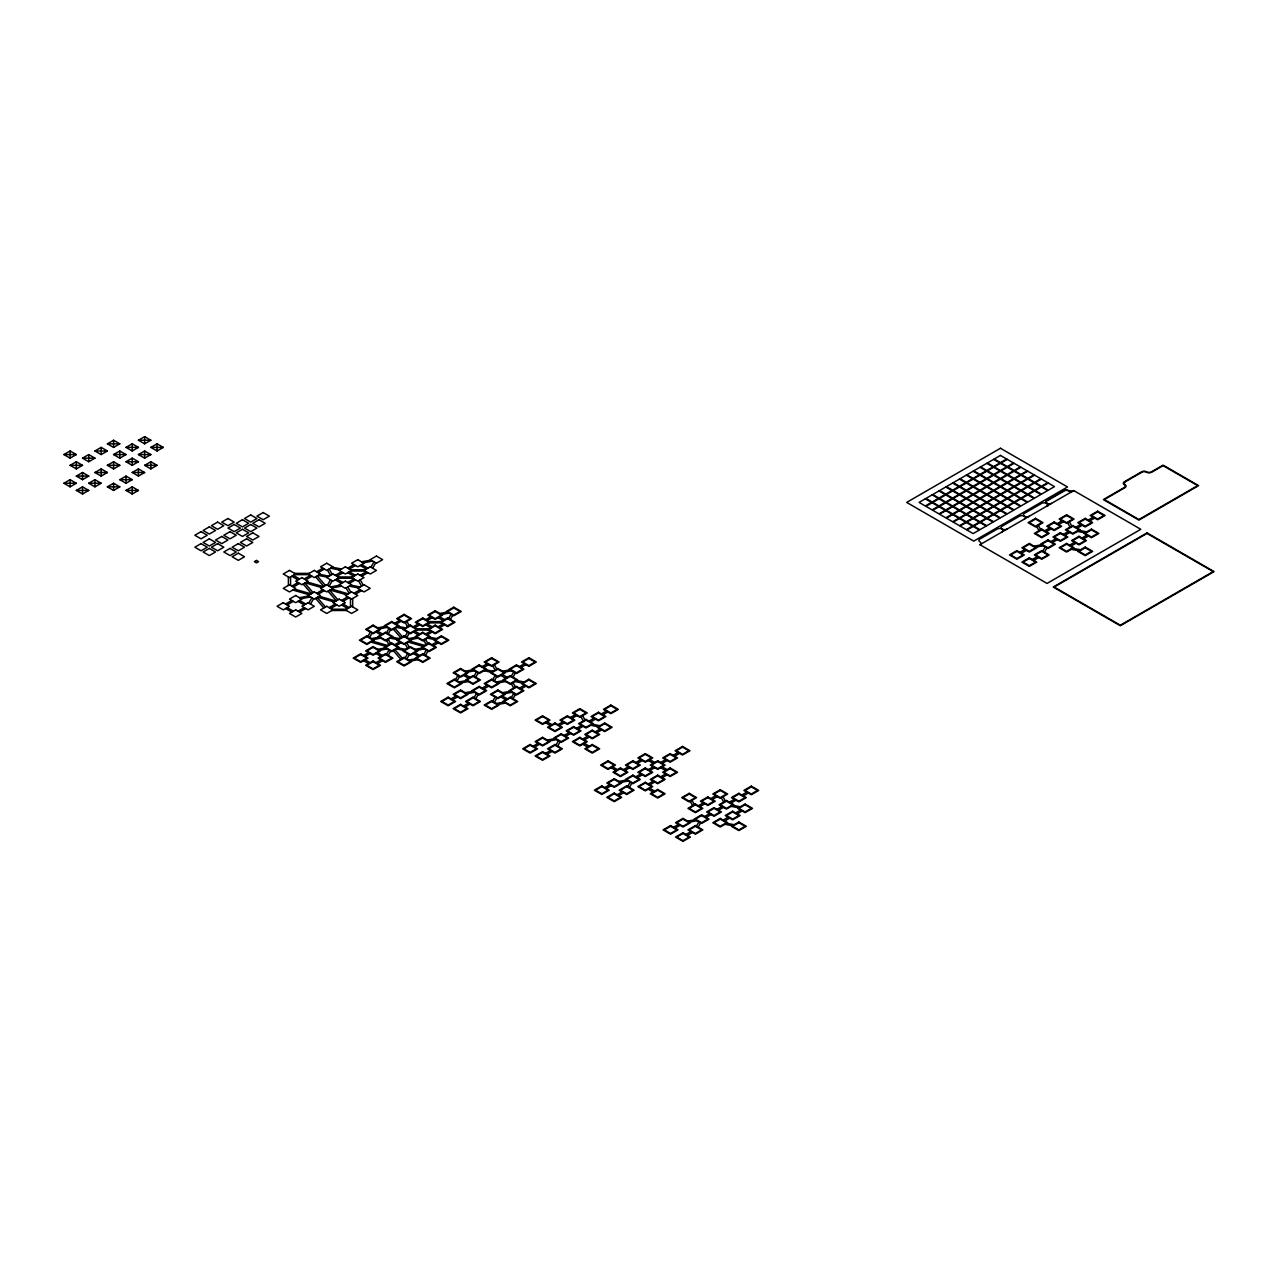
<?xml version="1.0" encoding="UTF-8"?>
<svg xmlns="http://www.w3.org/2000/svg" width="1278" height="1278" viewBox="0 0 1278 1278"><rect width="100%" height="100%" fill="white"/><g stroke="black" fill="none" stroke-linecap="round" stroke-linejoin="round"><path stroke-width="1.5" d="M308.781 603.088L311.896 597.705M310.522 604.095L313.621 598.711M327.424 585.164L330.523 579.781M329.149 586.155L332.264 580.787M370.892 567.224L374.007 561.857M372.633 568.231L375.732 562.847M367.84 636.444L370.332 632.147M369.582 637.45L372.074 633.153M386.483 632.866L388.959 628.552M388.208 633.872L390.701 629.559M386.483 654.384L388.959 650.071M388.208 655.374L390.701 651.077M405.11 636.444L407.586 632.147M406.851 637.45L409.327 633.153M405.11 657.962L407.586 653.665M406.851 658.969L409.327 654.655M423.737 654.384L426.229 650.071M425.478 655.374L427.954 651.077M448.578 618.52L451.07 614.223M450.319 619.526L452.811 615.213M455.367 679.816L457.844 675.519M457.093 680.823L459.585 676.525M473.994 676.238L476.47 671.924M475.736 677.228L478.212 672.931M473.994 697.74L476.47 693.443M475.736 698.746L478.212 694.449M492.621 679.816L495.113 675.519M494.362 680.823L496.838 676.525M492.621 701.334L495.113 697.037M494.362 702.341L496.838 698.028M511.248 676.238L513.74 671.924M512.989 677.228L515.481 672.931M511.248 697.74L513.74 693.443M512.989 698.746L515.481 694.449M555.978 745.074L558.454 740.777M557.703 746.08L560.195 741.783M627.642 786.465L630.134 782.152M629.383 787.456L631.859 783.158M696.398 826.147L698.874 821.85M698.139 827.154L700.616 822.856M1042.752 551.201L1045.228 546.904M1044.477 552.208L1046.97 547.911M1047.065 506.503L1047.417 506.28A4.154 2.396 0 0 0 1048.136 505.433L1048.232 505.129A4.154 2.396 0 0 0 1047.96 503.899A3.962 2.284 0 0 0 1047.081 503.149L1046.81 502.957A2.828 1.629 0 0 1 1046.81 500.976L1064.606 490.704A2.828 1.629 0 0 1 1068.057 490.704L1068.743 491.04A4.154 2.396 0 0 0 1071.811 491.519L1072.338 491.455A4.154 2.396 0 0 0 1073.792 491.04L1074.191 490.848M63.9 454.569L70.114 450.99L76.329 454.569L70.114 458.163L63.9 454.569L76.329 454.569M70.114 465.336L76.329 461.741L82.527 465.336L76.329 468.914L70.114 465.336L82.527 465.336M82.527 458.163L88.741 454.569L94.955 458.163L88.741 461.741L82.527 458.163L94.955 458.163M94.955 450.99L101.17 447.396L107.368 450.99L101.17 454.569L94.955 450.99L107.368 450.99M107.368 443.817L113.582 440.239L119.797 443.817L113.582 447.396L107.368 443.817L119.797 443.817M63.9 483.26L70.114 479.681L76.329 483.26L70.114 486.838L63.9 483.26L76.329 483.26M76.329 476.087L82.527 472.509L88.741 476.087L82.527 479.681L76.329 476.087L88.741 476.087M113.582 454.569L119.797 450.99L126.011 454.569L119.797 458.163L113.582 454.569L126.011 454.569M126.011 447.396L132.225 443.817L138.423 447.396L132.225 450.99L126.011 447.396L138.423 447.396M138.423 440.239L144.638 436.645L150.852 440.239L144.638 443.817L138.423 440.239L150.852 440.239M94.955 472.509L101.17 468.914L107.368 472.509L101.17 476.087L94.955 472.509L107.368 472.509M107.368 465.336L113.582 461.741L119.797 465.336L113.582 468.914L107.368 465.336L119.797 465.336M76.329 490.432L82.527 486.838L88.741 490.432L82.527 494.011L76.329 490.432L88.741 490.432M88.741 483.26L94.955 479.681L101.17 483.26L94.955 486.838L88.741 483.26L101.17 483.26M126.011 461.741L132.225 458.163L138.423 461.741L132.225 465.336L126.011 461.741L138.423 461.741M138.423 454.569L144.638 450.99L150.852 454.569L144.638 458.163L138.423 454.569L150.852 454.569M150.852 447.396L157.066 443.817L163.264 447.396L157.066 450.99L150.852 447.396L163.264 447.396M107.368 486.838L113.582 483.26L119.797 486.838L113.582 490.432L107.368 486.838L119.797 486.838M119.797 479.681L126.011 476.087L132.225 479.681L126.011 483.26L119.797 479.681L132.225 479.681M132.225 472.509L138.423 468.914L144.638 472.509L138.423 476.087L132.225 472.509L144.638 472.509M144.638 465.336L150.852 461.741L157.066 465.336L150.852 468.914L144.638 465.336L157.066 465.336M126.011 490.432L132.225 486.838L138.423 490.432L132.225 494.011L126.011 490.432L138.423 490.432M291.799 586.107L298.014 582.512M304.228 578.934L310.426 575.356M316.64 571.761L322.855 568.183M293.349 587.001L299.563 583.423M305.777 579.829L311.992 576.25M318.19 572.656L324.404 569.077M285.585 604.031L291.799 600.452M335.267 575.356L341.482 571.761M347.696 568.183L353.91 564.588M287.135 604.925L293.349 601.347M336.833 576.25L343.031 572.656M349.245 569.077L355.46 565.483M316.64 593.28L322.855 589.685M318.19 594.174L324.404 590.596M298.014 611.203L304.228 607.625M347.696 582.512L353.91 578.934M360.124 575.356L366.323 571.761M299.563 612.098L305.777 608.52M349.245 583.423L355.46 579.829M361.674 576.25L367.888 572.656M329.069 607.625L335.267 604.031M341.482 600.452L347.696 596.858M353.91 593.28L360.124 589.685M330.619 608.52L336.833 604.925M343.031 601.347L349.245 597.753M355.46 594.174L361.674 590.596M394.646 623.233L399.615 620.357M396.196 624.127L401.164 621.268M363.591 655.502L368.559 652.643M413.273 626.827L418.241 623.952M425.702 619.654L430.67 616.779M365.141 656.397L370.109 653.537M414.823 627.722L419.791 624.846M427.251 620.549L432.22 617.673M394.646 644.751L399.615 641.875M396.196 645.646L401.164 642.77M376.004 662.675L380.988 659.815M425.702 633.984L430.67 631.124M438.114 626.827L443.083 623.952M377.569 663.57L382.537 660.71M427.251 634.894L432.22 632.019M439.664 627.722L444.632 624.846M431.9 644.751L436.868 641.875M433.466 645.646L438.434 642.77M482.157 666.605L487.126 663.729M483.707 667.499L488.675 664.64M451.102 698.874L456.07 696.015M452.652 699.769L457.62 696.909M482.157 688.123L487.126 685.248M519.427 666.605L524.395 663.729M483.707 689.018L488.675 686.142M520.977 667.499L525.945 664.64M463.531 706.047L468.499 703.172M465.08 706.942L470.048 704.082M519.427 688.123L524.395 685.248M520.977 689.018L525.945 686.142M557.927 724.69L562.895 721.83M570.355 717.517L575.324 714.658M559.476 725.584L564.445 722.725M571.905 718.412L576.873 715.552M533.086 746.208L538.054 743.333M534.635 747.103L539.604 744.243M564.141 735.457L569.109 732.582M576.554 728.284L581.522 725.409M588.982 721.111L593.951 718.236M601.395 713.939L606.363 711.063M565.691 736.352L570.659 733.476M578.119 729.179L583.087 726.303M590.532 722.006L595.5 719.131M602.96 714.833L607.929 711.958M545.498 753.381L550.483 750.505M547.064 754.276L552.032 751.4M582.768 739.035L587.736 736.16M595.197 731.863L600.165 729.003M584.318 739.93L589.286 737.071M596.746 732.757L601.714 729.898M979.954 544.716L1073.744 490.576L1140.807 529.3L1047.033 583.439L979.954 544.716A3.483 2.013 0 0 0 979.954 541.872A3.483 2.013 0 0 1 979.954 539.012L997.239 529.044A3.483 2.013 0 0 1 1002.176 529.044A3.483 2.013 0 0 0 1007.112 529.044M623.392 769.66L628.361 766.784M635.805 762.487L640.773 759.611M624.942 770.554L629.91 767.679M637.355 763.381L642.323 760.522M1044.701 530.817L1049.669 527.958M1057.13 523.645L1062.098 520.785M1046.251 531.712L1051.219 528.852M1058.679 524.539L1063.647 521.68M604.75 787.583L609.718 784.724M606.315 788.478L611.283 785.619M1019.86 552.336L1024.828 549.46M1021.41 553.23L1026.378 550.371M635.805 776.832L640.773 773.957M648.234 769.66L653.202 766.784M660.646 762.487L665.614 759.611M673.075 755.314L678.043 752.454M637.355 777.727L642.323 774.851M649.783 770.554L654.751 767.679M662.212 763.381L667.18 760.522M674.624 756.209L679.592 753.349M1050.915 541.584L1055.884 538.709M1063.328 534.412L1068.312 531.536M1075.756 527.239L1080.725 524.363M1088.185 520.066L1093.153 517.191M1052.465 542.479L1057.433 539.604M1064.893 535.306L1069.862 532.431M1077.306 528.134L1082.274 525.258M1089.735 520.961L1094.703 518.085M617.178 794.756L622.146 791.897M618.728 795.651L623.696 792.791M1032.289 559.508L1037.257 556.633M1033.838 560.403L1038.806 557.527M648.234 784.005L653.202 781.13M660.646 776.832L665.614 773.957M649.783 784.9L654.751 782.024M662.212 777.727L667.18 774.851M1069.542 545.163L1074.51 542.287M1081.971 537.99L1086.939 535.131M1071.092 546.057L1076.06 543.198M1083.52 538.885L1088.489 536.025M698.347 805.763L703.315 802.904M710.776 798.59L715.744 795.731M699.897 806.658L704.865 803.798M712.325 799.485L717.293 796.625M673.506 827.281L678.474 824.406M675.056 828.176L680.024 825.3M704.561 816.53L709.53 813.655M716.99 809.357L721.958 806.482M729.403 802.185L734.371 799.309M741.831 795.012L746.799 792.136M706.111 817.425L711.079 814.549M718.54 810.252L723.508 807.376M730.952 803.079L735.92 800.204M743.381 795.906L748.349 793.031M685.935 834.454L690.903 831.579M687.484 835.349L692.452 832.473M723.188 820.109L728.156 817.233M735.617 812.936L740.585 810.076M724.754 821.003L729.722 818.144M737.166 813.83L742.135 810.971M361.578 561.857L370.892 560.052M363.319 562.847L372.633 561.058M330.523 586.953L339.836 585.164M332.264 587.944L341.577 586.155M299.467 597.705L308.781 595.915M301.209 598.711L310.522 596.922M439.888 613.504L447.348 612.066M441.629 614.494L449.073 613.073M377.777 627.849L385.237 626.412M379.518 628.84L386.978 627.402M371.578 638.601L379.023 637.163M373.304 639.607L380.764 638.169M408.832 638.601L416.293 637.163M410.573 639.607L418.018 638.169M377.777 649.352L385.237 647.93M379.518 650.358L386.978 648.92M415.046 649.352L422.507 647.93M416.788 650.358L424.232 648.92M408.832 660.119L416.293 658.681M410.573 661.109L418.018 659.688M1034.062 546.185L1041.506 544.747M1035.787 547.192L1043.247 545.754M465.304 671.206L472.748 669.784M467.029 672.212L474.489 670.774M502.558 671.206L510.018 669.784M504.299 672.212L511.743 670.774M459.09 681.973L466.534 680.535M460.815 682.979L468.275 681.541M496.343 681.973L503.804 680.535M498.085 682.979L505.545 681.541M465.304 692.724L472.748 691.286M467.029 693.73L474.489 692.293M502.558 692.724L510.018 691.286M504.299 693.73L511.743 692.293M496.343 703.491L503.804 702.053M498.085 704.482L505.545 703.06M547.272 740.058L554.732 738.62M549.013 741.064L556.473 739.627M618.951 781.433L626.396 780.011M620.693 782.44L628.137 781.002M687.708 821.131L695.152 819.693M689.433 822.137L696.893 820.7M350.476 569.78L365.093 569.78M350.476 571.058L365.093 571.058M294.579 573.375L309.196 573.375M294.579 574.637L309.196 574.637M338.063 576.953L352.68 576.953M338.063 578.231L352.68 578.231M331.849 609.223L346.466 609.223M331.849 610.501L346.466 610.501M429.104 621.619L441.229 621.619M429.104 622.881L441.229 622.881M416.676 628.792L428.817 628.792M416.676 630.054L428.817 630.054M1079.271 530.402L1086.715 531.84M1077.53 531.408L1084.974 532.846M1073.057 548.342L1080.501 549.78M1071.315 549.332L1078.776 550.77M332.264 567.224L341.577 569.014M330.523 568.231L339.836 570.02M319.835 574.397L329.149 576.186M318.11 575.404L327.424 577.193M350.891 585.164L360.204 586.953M349.15 586.155L358.479 587.944M398.145 626.412L405.605 627.849M396.42 627.402L403.864 628.84M429.2 637.163L436.661 638.601M427.475 638.169L434.919 639.607M391.947 637.163L399.391 638.601M390.205 638.169L397.65 639.607M398.145 647.93L405.605 649.352M396.42 648.92L403.864 650.358M485.672 669.784L493.116 671.206M483.931 670.774L491.375 672.212M516.711 680.535L524.172 681.973M514.986 681.541L522.43 682.979M592.481 724.275L599.941 725.712M590.755 725.281L598.2 726.719M732.917 805.348L740.361 806.785M731.176 806.354L738.636 807.792M726.703 823.288L734.147 824.709M724.961 824.278L732.422 825.716M306.848 581.905L323.414 586.682M331.689 589.062L348.255 593.855M305.218 582.848L321.768 587.624M330.059 590.021L346.626 594.797M294.435 589.062L310.985 593.855M319.276 596.235L335.826 601.027M292.79 590.021L309.356 594.797M317.631 597.193L334.197 601.97M409.903 641.141L424.807 645.438M408.257 642.083L423.178 646.38M372.633 641.141L387.538 645.438M371.003 642.083L385.908 646.38M361.674 564.588L367.888 568.183M360.124 565.483L366.323 569.077M439.664 616.779L444.632 619.654M438.114 617.673L443.083 620.549M349.245 571.761L355.46 575.356M347.696 572.656L353.91 576.25M427.251 623.952L432.22 626.827M425.702 624.846L430.67 627.722M336.833 578.934L343.031 582.512M502.35 674.496L507.318 677.356M649.783 759.611L654.751 762.487M662.212 766.784L667.18 769.66M335.267 579.829L341.482 583.423M500.784 675.391L505.753 678.251M648.234 760.522L653.202 763.381M660.646 767.679L665.614 770.554M414.823 631.124L419.791 633.984M413.273 632.019L418.241 634.894M293.349 575.356L299.563 578.934M343.031 604.031L349.245 607.625M465.08 674.496L470.048 677.356M502.35 696.015L507.318 698.874M547.064 721.83L552.032 724.69M584.318 743.333L589.286 746.208M291.799 576.25L298.014 579.829M341.482 604.925L347.696 608.52M463.531 675.391L468.499 678.251M500.784 696.909L505.753 699.769M545.498 722.725L550.483 725.584M582.768 744.243L587.736 747.103M377.569 631.124L382.537 633.984M414.823 652.643L419.791 655.502M612.513 766.784L617.482 769.66M649.783 788.302L654.751 791.178M376.004 632.019L380.988 634.894M413.273 653.537L418.241 656.397M610.964 767.679L615.932 770.554M648.234 789.197L653.202 792.072M299.563 600.452L305.777 604.031M298.014 601.347L304.228 604.925M377.569 652.643L382.537 655.502M376.004 653.537L380.988 656.397M287.135 607.625L293.349 611.203M285.585 608.52L291.799 612.098M365.141 659.815L370.109 662.675M363.591 660.71L368.559 663.57M394.998 628.233L402.442 636.827M393.352 629.175L400.813 637.786M394.998 649.751L402.442 658.346M393.352 650.694L400.813 659.288M317.2 575.915L325.491 585.484M329.628 590.26L337.903 599.829M315.57 576.873L323.845 586.426M327.983 591.203L336.274 600.772M304.787 583.087L313.062 592.657M317.2 597.433L325.491 607.002M303.142 584.046L311.433 593.599M315.57 598.376L323.845 607.945M1069.335 521.807L1071.811 526.105M1067.593 522.814L1070.069 527.111M1038.279 525.386L1040.755 529.699M1036.538 526.392L1039.03 530.689M722.981 796.753L725.457 801.05M721.239 797.744L723.715 802.057M691.925 800.332L694.401 804.645M690.184 801.338L692.676 805.635M582.544 715.68L585.036 719.977M580.819 716.67L583.295 720.984M512.989 682.692L515.481 686.989M511.248 683.682L513.74 687.995M494.362 664.752L496.838 669.065M492.621 665.758L495.113 670.071M425.478 639.319L427.954 643.617M423.737 640.326L426.229 644.623M406.851 621.396L409.327 625.693M405.11 622.386L407.586 626.699M406.851 642.898L409.327 647.211M405.11 643.904L407.586 648.202M360.204 579.781L363.319 585.164M358.479 580.787L361.578 586.155M388.208 639.319L390.701 643.617M386.483 640.326L388.959 644.623M347.792 586.953L350.891 592.321M346.05 587.944L349.15 593.327M329.149 569.014L332.264 574.397M327.424 570.02L330.523 575.404M352.68 598.471L352.68 606.906M350.476 598.471L350.476 606.906M290.569 576.953L290.569 585.388M288.381 576.953L288.381 585.388M157.066 443.817L157.066 450.99M150.852 461.741L150.852 468.914M144.638 436.645L144.638 443.817M144.638 450.99L144.638 458.163M138.423 468.914L138.423 476.087M132.225 443.817L132.225 450.99M132.225 458.163L132.225 465.336M132.225 486.838L132.225 494.011M126.011 476.087L126.011 483.26M119.797 450.99L119.797 458.163M113.582 440.239L113.582 447.396M113.582 461.741L113.582 468.914M113.582 483.26L113.582 490.432M101.17 447.396L101.17 454.569M101.17 468.914L101.17 476.087M94.955 479.681L94.955 486.838M88.741 454.569L88.741 461.741M82.527 472.509L82.527 479.681M82.527 486.838L82.527 494.011M76.329 461.741L76.329 468.914M70.114 450.99L70.114 458.163M70.114 479.681L70.114 486.838M1073.744 490.576A3.483 2.013 0 0 1 1068.807 490.576A3.483 2.013 0 0 0 1063.871 490.576L1046.586 500.545A3.483 2.013 0 0 0 1046.586 503.388A3.483 2.013 0 0 1 1046.586 506.248M1051.522 503.388A3.483 2.013 0 0 1 1046.586 503.388A3.483 2.013 0 0 0 1041.65 503.388L1024.381 513.373A3.483 2.013 0 0 0 1024.381 516.216A3.483 2.013 0 0 1 1024.381 519.076M1029.317 516.216A3.483 2.013 0 0 1 1024.381 516.216A3.483 2.013 0 0 0 1019.445 516.216L1002.176 526.185A3.483 2.013 0 0 0 1002.176 529.044A3.483 2.013 0 0 1 1002.176 531.888M1124.8 482.062L1124.544 482.221A2.828 1.629 0 0 0 1124.544 484.218L1125.151 484.618A4.154 2.396 0 0 1 1125.151 487.525L1104.336 499.57L1138.922 519.539L1197.678 485.624L1163.092 465.655L1151.526 472.301A4.154 2.396 0 0 1 1146.478 472.301L1145.791 471.949A2.828 1.629 0 0 0 1142.34 471.949L1124.8 482.062M201.045 531.664L194.831 535.258L201.045 538.837L207.26 535.258L201.045 531.664M209.32 526.887L203.122 530.466L209.32 534.06L215.535 530.466L209.32 526.887M217.611 522.111L211.397 525.689L217.611 529.284L223.81 525.689L217.611 522.111M227.963 518.517L221.749 522.111L227.963 525.689L234.162 522.111L227.963 518.517M201.045 543.613L194.831 547.208L201.045 550.786L207.26 547.208L201.045 543.613M209.32 538.837L203.122 542.431L209.32 546.01L215.535 542.431L209.32 538.837M234.162 524.491L227.963 528.086L234.162 531.664L240.376 528.086L234.162 524.491M242.453 519.715L236.238 523.293L242.453 526.887L248.667 523.293L242.453 519.715M250.728 514.938L244.513 518.517L250.728 522.111L256.942 518.517L250.728 514.938M221.749 536.441L215.535 540.035L221.749 543.613L227.963 540.035L221.749 536.441M230.024 531.664L223.81 535.258L230.024 538.837L236.238 535.258L230.024 531.664M263.156 512.542L256.942 516.136L263.156 519.715L269.354 516.136L263.156 512.542M209.32 548.406L203.122 551.984L209.32 555.579L215.535 551.984L209.32 548.406M217.611 543.613L211.397 547.208L217.611 550.786L223.81 547.208L217.611 543.613M242.453 529.284L236.238 532.862L242.453 536.441L248.667 532.862L242.453 529.284M250.728 524.491L244.513 528.086L250.728 531.664L256.942 528.086L250.728 524.491M259.019 519.715L252.804 523.293L259.019 526.887L265.217 523.293L259.019 519.715M252.804 532.862L246.59 536.441L252.804 540.035L259.019 536.441L252.804 532.862M230.024 548.406L223.81 551.984L230.024 555.579L236.238 551.984L230.024 548.406M238.315 543.613L232.101 547.208L238.315 550.786L244.513 547.208L238.315 543.613M246.59 538.837L240.376 542.431L246.59 546.01L252.804 542.431L246.59 538.837M238.315 553.182L232.101 556.761L238.315 560.355L244.513 556.761L238.315 553.182M256.479 560.467L254.402 561.665L256.479 562.863L258.555 561.665L256.479 560.467M289.467 570.419L283.253 573.998L289.467 577.592L295.681 573.998L289.467 570.419M289.467 584.765L283.253 588.343L289.467 591.938L295.681 588.343L289.467 584.765M301.896 577.592L295.681 581.17L301.896 584.765L308.11 581.17L301.896 577.592M314.308 570.419L308.11 573.998L314.308 577.592L320.522 573.998L314.308 570.419M326.737 563.247L320.522 566.825L326.737 570.419L332.951 566.825L326.737 563.247M283.253 602.689L277.054 606.283L283.253 609.862L289.467 606.283L283.253 602.689M295.681 595.516L289.467 599.11L295.681 602.689L301.896 599.11L295.681 595.516M332.951 573.998L326.737 577.592L332.951 581.17L339.149 577.592L332.951 573.998M345.364 566.825L339.149 570.419L345.364 573.998L351.578 570.419L345.364 566.825M357.792 559.668L351.578 563.247L357.792 566.825L364.006 563.247L357.792 559.668M314.308 591.938L308.11 595.516L314.308 599.11L320.522 595.516L314.308 591.938M326.737 584.765L320.522 588.343L326.737 591.938L332.951 588.343L326.737 584.765M376.419 556.074L370.205 559.668L376.419 563.247L382.633 559.668L376.419 556.074M295.681 609.862L289.467 613.44L295.681 617.034L301.896 613.44L295.681 609.862M308.11 602.689L301.896 606.283L308.11 609.862L314.308 606.283L308.11 602.689M345.364 581.17L339.149 584.765L345.364 588.343L351.578 584.765L345.364 581.17M357.792 573.998L351.578 577.592L357.792 581.17L364.006 577.592L357.792 573.998M370.205 566.825L364.006 570.419L370.205 573.998L376.419 570.419L370.205 566.825M326.737 606.283L320.522 609.862L326.737 613.44L332.951 609.862L326.737 606.283M339.149 599.11L332.951 602.689L339.149 606.283L345.364 602.689L339.149 599.11M351.578 591.938L345.364 595.516L351.578 599.11L357.792 595.516L351.578 591.938M364.006 584.765L357.792 588.343L364.006 591.938L370.205 588.343L364.006 584.765M351.578 606.283L345.364 609.862L351.578 613.44L357.792 609.862L351.578 606.283M373.064 625.118L365.604 629.415L373.064 633.728L380.509 629.415L373.064 625.118M373.064 625.837L366.85 629.415L373.064 633.009L379.278 629.415L373.064 625.837M366.85 635.869L359.406 640.182L366.85 644.479L374.31 640.182L366.85 635.869M391.691 621.523L384.247 625.837L391.691 630.134L399.151 625.837L391.691 621.523M404.12 614.367L396.659 618.664L404.12 622.961L411.564 618.664L404.12 614.367M366.85 636.588L360.636 640.182L366.85 643.761L373.064 640.182L366.85 636.588M391.691 622.242L385.477 625.837L391.691 629.415L397.905 625.837L391.691 622.242M404.12 615.069L397.905 618.664L404.12 622.242L410.318 618.664L404.12 615.069M385.477 632.29L378.032 636.588L385.477 640.901L392.937 636.588L385.477 632.29M385.477 633.009L379.278 636.588L385.477 640.182L391.691 636.588L385.477 633.009M360.636 653.809L353.191 658.106L360.636 662.403L368.096 658.106L360.636 653.809M373.064 646.636L365.604 650.933L373.064 655.231L380.509 650.933L373.064 646.636M410.318 625.118L402.874 629.415L410.318 633.728L417.778 629.415L410.318 625.118M422.746 617.945L415.286 622.242L422.746 626.555L430.207 622.242L422.746 617.945M435.175 610.772L427.715 615.069L435.175 619.383L442.619 615.069L435.175 610.772M360.636 654.512L354.421 658.106L360.636 661.684L366.85 658.106L360.636 654.512M373.064 647.355L366.85 650.933L373.064 654.512L379.278 650.933L373.064 647.355M410.318 625.837L404.12 629.415L410.318 633.009L416.532 629.415L410.318 625.837M422.746 618.664L416.532 622.242L422.746 625.837L428.961 622.242L422.746 618.664M435.175 611.491L428.961 615.069L435.175 618.664L441.373 615.069L435.175 611.491M391.691 643.042L384.247 647.355L391.691 651.652L399.151 647.355L391.691 643.042M404.12 635.869L396.659 640.182L404.12 644.479L411.564 640.182L404.12 635.869M453.802 607.194L446.341 611.491L453.802 615.788L461.246 611.491L453.802 607.194M391.691 643.761L385.477 647.355L391.691 650.933L397.905 647.355L391.691 643.761M404.12 636.588L397.905 640.182L404.12 643.761L410.318 640.182L404.12 636.588M453.802 607.913L447.588 611.491L453.802 615.069L460.016 611.491L453.802 607.913M373.064 660.966L365.604 665.279L373.064 669.576L380.509 665.279L373.064 660.966M385.477 653.809L378.032 658.106L385.477 662.403L392.937 658.106L385.477 653.809M422.746 632.29L415.286 636.588L422.746 640.901L430.207 636.588L422.746 632.29M435.175 625.118L427.715 629.415L435.175 633.728L442.619 629.415L435.175 625.118M447.588 617.945L440.143 622.242L447.588 626.555L455.048 622.242L447.588 617.945M373.064 661.684L366.85 665.279L373.064 668.857L379.278 665.279L373.064 661.684M385.477 654.512L379.278 658.106L385.477 661.684L391.691 658.106L385.477 654.512M422.746 633.009L416.532 636.588L422.746 640.182L428.961 636.588L422.746 633.009M435.175 625.837L428.961 629.415L435.175 633.009L441.373 629.415L435.175 625.837M447.588 618.664L441.373 622.242L447.588 625.837L453.802 622.242L447.588 618.664M410.318 646.636L402.874 650.933L410.318 655.231L417.778 650.933L410.318 646.636M410.318 647.355L404.12 650.933L410.318 654.512L416.532 650.933L410.318 647.355M404.12 657.387L396.659 661.684L404.12 665.998L411.564 661.684L404.12 657.387M428.961 643.042L421.5 647.355L428.961 651.652L436.405 647.355L428.961 643.042M441.373 635.869L433.929 640.182L441.373 644.479L448.834 640.182L441.373 635.869M404.12 658.106L397.905 661.684L404.12 665.279L410.318 661.684L404.12 658.106M428.961 643.761L422.746 647.355L428.961 650.933L435.175 647.355L428.961 643.761M441.373 636.588L435.175 640.182L441.373 643.761L447.588 640.182L441.373 636.588M422.746 653.809L415.286 658.106L422.746 662.403L430.207 658.106L422.746 653.809M422.746 654.512L416.532 658.106L422.746 661.684L428.961 658.106L422.746 654.512M460.575 668.49L453.115 672.787L460.575 677.1L468.036 672.787L460.575 668.49M460.575 669.209L454.361 672.787L460.575 676.381L466.789 672.787L460.575 669.209M454.361 679.241L446.917 683.554L454.361 687.852L461.821 683.554L454.361 679.241M479.202 664.895L471.758 669.209L479.202 673.506L486.662 669.209L479.202 664.895M491.631 657.723L484.17 662.036L491.631 666.333L499.075 662.036L491.631 657.723M454.361 679.96L448.147 683.554L454.361 687.133L460.575 683.554L454.361 679.96M479.202 665.614L473.004 669.209L479.202 672.787L485.416 669.209L479.202 665.614M491.631 658.442L485.416 662.036L491.631 665.614L497.845 662.036L491.631 658.442M473.004 675.663L465.543 679.96L473.004 684.257L480.448 679.96L473.004 675.663M473.004 676.381L466.789 679.96L473.004 683.554L479.202 679.96L473.004 676.381M448.147 697.181L440.702 701.478L448.147 705.775L455.607 701.478L448.147 697.181M460.575 690.008L453.115 694.305L460.575 698.603L468.036 694.305L460.575 690.008M497.845 668.49L490.385 672.787L497.845 677.1L505.289 672.787L497.845 668.49M448.147 697.884L441.948 701.478L448.147 705.057L454.361 701.478L448.147 697.884M460.575 690.711L454.361 694.305L460.575 697.884L466.789 694.305L460.575 690.711M497.845 669.209L491.631 672.787L497.845 676.381L504.043 672.787L497.845 669.209M479.202 686.414L471.758 690.711L479.202 695.024L486.662 690.711L479.202 686.414M491.631 679.241L484.17 683.554L491.631 687.852L499.075 683.554L491.631 679.241M516.472 664.895L509.011 669.209L516.472 673.506L523.916 669.209L516.472 664.895M528.9 657.723L521.44 662.036L528.9 666.333L536.345 662.036L528.9 657.723M479.202 687.133L473.004 690.711L479.202 694.305L485.416 690.711L479.202 687.133M491.631 679.96L485.416 683.554L491.631 687.133L497.845 683.554L491.631 679.96M516.472 665.614L510.257 669.209L516.472 672.787L522.686 669.209L516.472 665.614M528.9 658.442L522.686 662.036L528.9 665.614L535.099 662.036L528.9 658.442M460.575 704.338L453.115 708.651L460.575 712.948L468.036 708.651L460.575 704.338M473.004 697.181L465.543 701.478L473.004 705.775L480.448 701.478L473.004 697.181M510.257 675.663L502.813 679.96L510.257 684.257L517.718 679.96L510.257 675.663M460.575 705.057L454.361 708.651L460.575 712.229L466.789 708.651L460.575 705.057M473.004 697.884L466.789 701.478L473.004 705.057L479.202 701.478L473.004 697.884M510.257 676.381L504.043 679.96L510.257 683.554L516.472 679.96L510.257 676.381M497.845 690.008L490.385 694.305L497.845 698.603L505.289 694.305L497.845 690.008M497.845 690.711L491.631 694.305L497.845 697.884L504.043 694.305L497.845 690.711M491.631 700.759L484.17 705.057L491.631 709.37L499.075 705.057L491.631 700.759M516.472 686.414L509.011 690.711L516.472 695.024L523.916 690.711L516.472 686.414M528.9 679.241L521.44 683.554L528.9 687.852L536.345 683.554L528.9 679.241M491.631 701.478L485.416 705.057L491.631 708.651L497.845 705.057L491.631 701.478M516.472 687.133L510.257 690.711L516.472 694.305L522.686 690.711L516.472 687.133M528.9 679.96L522.686 683.554L528.9 687.133L535.099 683.554L528.9 679.96M510.257 697.181L502.813 701.478L510.257 705.775L517.718 701.478L510.257 697.181M510.257 697.884L504.043 701.478L510.257 705.057L516.472 701.478L510.257 697.884M1000.45 448.259L906.677 502.398L973.74 541.137L1067.529 486.982L1000.45 448.259M542.559 715.824L535.099 720.121L542.559 724.418L550.003 720.121L542.559 715.824M542.559 716.543L536.345 720.121L542.559 723.699L548.773 720.121L542.559 716.543M925.304 498.819L919.09 502.398L925.304 505.992L931.518 502.398L925.304 498.819M932.141 494.874L925.927 498.452L932.141 502.046L938.34 498.452L932.141 494.874M938.963 490.928L932.764 494.522L938.963 498.101L945.177 494.522L938.963 490.928M945.8 486.982L939.586 490.576L945.8 494.155L952.014 490.576L945.8 486.982M952.637 483.036L946.423 486.63L952.637 490.209L958.835 486.63L952.637 483.036M959.458 479.09L953.244 482.685L959.458 486.263L965.673 482.685L959.458 479.09M966.296 475.16L960.082 478.739L966.296 482.317L972.51 478.739L966.296 475.16M973.133 471.215L966.919 474.793L973.133 478.387L979.331 474.793L973.133 471.215M979.954 467.269L973.74 470.847L979.954 474.442L986.169 470.847L979.954 467.269M986.792 463.323L980.577 466.901L986.792 470.496L993.006 466.901L986.792 463.323M993.629 459.377L987.415 462.955L993.629 466.55L999.827 462.955L993.629 459.377M1000.45 455.431L994.236 459.01L1000.45 462.604L1006.665 459.01L1000.45 455.431M932.141 502.765L925.927 506.344L932.141 509.938L938.34 506.344L932.141 502.765M938.963 498.819L932.764 502.398L938.963 505.992L945.177 502.398L938.963 498.819M945.8 494.874L939.586 498.452L945.8 502.046L952.014 498.452L945.8 494.874M952.637 490.928L946.423 494.522L952.637 498.101L958.835 494.522L952.637 490.928M959.458 486.982L953.244 490.576L959.458 494.155L965.673 490.576L959.458 486.982M966.296 483.036L960.082 486.63L966.296 490.209L972.51 486.63L966.296 483.036M973.133 479.09L966.919 482.685L973.133 486.263L979.331 482.685L973.133 479.09M979.954 475.16L973.74 478.739L979.954 482.317L986.169 478.739L979.954 475.16M986.792 471.215L980.577 474.793L986.792 478.387L993.006 474.793L986.792 471.215M993.629 467.269L987.415 470.847L993.629 474.442L999.827 470.847L993.629 467.269M1000.45 463.323L994.236 466.901L1000.45 470.496L1006.665 466.901L1000.45 463.323M1007.288 459.377L1001.073 462.955L1007.288 466.55L1013.502 462.955L1007.288 459.377M554.971 722.997L547.527 727.294L554.971 731.591L562.432 727.294L554.971 722.997M567.4 715.824L559.94 720.121L567.4 724.418L574.844 720.121L567.4 715.824M579.813 708.651L572.368 712.948L579.813 717.246L587.273 712.948L579.813 708.651M554.971 723.699L548.773 727.294L554.971 730.872L561.186 727.294L554.971 723.699M567.4 716.543L561.186 720.121L567.4 723.699L573.614 720.121L567.4 716.543M579.813 709.37L573.614 712.948L579.813 716.543L586.027 712.948L579.813 709.37M938.963 506.711L932.764 510.289L938.963 513.884L945.177 510.289L938.963 506.711M945.8 502.765L939.586 506.344L945.8 509.938L952.014 506.344L945.8 502.765M952.637 498.819L946.423 502.398L952.637 505.992L958.835 502.398L952.637 498.819M959.458 494.874L953.244 498.452L959.458 502.046L965.673 498.452L959.458 494.874M966.296 490.928L960.082 494.522L966.296 498.101L972.51 494.522L966.296 490.928M973.133 486.982L966.919 490.576L973.133 494.155L979.331 490.576L973.133 486.982M979.954 483.036L973.74 486.63L979.954 490.209L986.169 486.63L979.954 483.036M986.792 479.09L980.577 482.685L986.792 486.263L993.006 482.685L986.792 479.09M993.629 475.16L987.415 478.739L993.629 482.317L999.827 478.739L993.629 475.16M1000.45 471.215L994.236 474.793L1000.45 478.387L1006.665 474.793L1000.45 471.215M1007.288 467.269L1001.073 470.847L1007.288 474.442L1013.502 470.847L1007.288 467.269M1014.109 463.323L1007.911 466.901L1014.109 470.496L1020.323 466.901L1014.109 463.323M530.13 744.499L522.686 748.812L530.13 753.109L537.591 748.812L530.13 744.499M542.559 737.326L535.099 741.639L542.559 745.937L550.003 741.639L542.559 737.326M530.13 745.218L523.916 748.812L530.13 752.391L536.345 748.812L530.13 745.218M542.559 738.045L536.345 741.639L542.559 745.218L548.773 741.639L542.559 738.045M945.8 510.657L939.586 514.235L945.8 517.83L952.014 514.235L945.8 510.657M952.637 506.711L946.423 510.289L952.637 513.884L958.835 510.289L952.637 506.711M959.458 502.765L953.244 506.344L959.458 509.938L965.673 506.344L959.458 502.765M966.296 498.819L960.082 502.398L966.296 505.992L972.51 502.398L966.296 498.819M973.133 494.874L966.919 498.452L973.133 502.046L979.331 498.452L973.133 494.874M979.954 490.928L973.74 494.522L979.954 498.101L986.169 494.522L979.954 490.928M986.792 486.982L980.577 490.576L986.792 494.155L993.006 490.576L986.792 486.982M993.629 483.036L987.415 486.63L993.629 490.209L999.827 486.63L993.629 483.036M1000.45 479.09L994.236 482.685L1000.45 486.263L1006.665 482.685L1000.45 479.09M1007.288 475.16L1001.073 478.739L1007.288 482.317L1013.502 478.739L1007.288 475.16M1014.109 471.215L1007.911 474.793L1014.109 478.387L1020.323 474.793L1014.109 471.215M1020.946 467.269L1014.732 470.847L1020.946 474.442L1027.161 470.847L1020.946 467.269M561.186 733.748L553.741 738.045L561.186 742.358L568.646 738.045L561.186 733.748M573.614 726.575L566.154 730.872L573.614 735.185L581.059 730.872L573.614 726.575M586.027 719.402L578.583 723.699L586.027 728.013L593.487 723.699L586.027 719.402M598.455 712.229L590.995 716.543L598.455 720.84L605.9 716.543L598.455 712.229M610.868 705.057L603.424 709.37L610.868 713.667L618.328 709.37L610.868 705.057M561.186 734.467L554.971 738.045L561.186 741.639L567.4 738.045L561.186 734.467M573.614 727.294L567.4 730.872L573.614 734.467L579.813 730.872L573.614 727.294M586.027 720.121L579.813 723.699L586.027 727.294L592.241 723.699L586.027 720.121M598.455 712.948L592.241 716.543L598.455 720.121L604.67 716.543L598.455 712.948M610.868 705.775L604.67 709.37L610.868 712.948L617.082 709.37L610.868 705.775M952.637 514.603L946.423 518.181L952.637 521.759L958.835 518.181L952.637 514.603M959.458 510.657L953.244 514.235L959.458 517.83L965.673 514.235L959.458 510.657M966.296 506.711L960.082 510.289L966.296 513.884L972.51 510.289L966.296 506.711M973.133 502.765L966.919 506.344L973.133 509.938L979.331 506.344L973.133 502.765M979.954 498.819L973.74 502.398L979.954 505.992L986.169 502.398L979.954 498.819M986.792 494.874L980.577 498.452L986.792 502.046L993.006 498.452L986.792 494.874M993.629 490.928L987.415 494.522L993.629 498.101L999.827 494.522L993.629 490.928M1000.45 486.982L994.236 490.576L1000.45 494.155L1006.665 490.576L1000.45 486.982M1007.288 483.036L1001.073 486.63L1007.288 490.209L1013.502 486.63L1007.288 483.036M1014.109 479.09L1007.911 482.685L1014.109 486.263L1020.323 482.685L1014.109 479.09M1020.946 475.16L1014.732 478.739L1020.946 482.317L1027.161 478.739L1020.946 475.16M1027.784 471.215L1021.569 474.793L1027.784 478.387L1033.998 474.793L1027.784 471.215M542.559 751.672L535.099 755.985L542.559 760.282L550.003 755.985L542.559 751.672M554.971 744.499L547.527 748.812L554.971 753.109L562.432 748.812L554.971 744.499M542.559 752.391L536.345 755.985L542.559 759.563L548.773 755.985L542.559 752.391M554.971 745.218L548.773 748.812L554.971 752.391L561.186 748.812L554.971 745.218M579.813 737.326L572.368 741.639L579.813 745.937L587.273 741.639L579.813 737.326M592.241 730.169L584.781 734.467L592.241 738.764L599.701 734.467L592.241 730.169M604.67 722.997L597.209 727.294L604.67 731.591L612.114 727.294L604.67 722.997M959.458 518.533L953.244 522.127L959.458 525.705L965.673 522.127L959.458 518.533M966.296 514.603L960.082 518.181L966.296 521.759L972.51 518.181L966.296 514.603M973.133 510.657L966.919 514.235L973.133 517.83L979.331 514.235L973.133 510.657M979.954 506.711L973.74 510.289L979.954 513.884L986.169 510.289L979.954 506.711M986.792 502.765L980.577 506.344L986.792 509.938L993.006 506.344L986.792 502.765M993.629 498.819L987.415 502.398L993.629 505.992L999.827 502.398L993.629 498.819M1000.45 494.874L994.236 498.452L1000.45 502.046L1006.665 498.452L1000.45 494.874M1007.288 490.928L1001.073 494.522L1007.288 498.101L1013.502 494.522L1007.288 490.928M1014.109 486.982L1007.911 490.576L1014.109 494.155L1020.323 490.576L1014.109 486.982M1020.946 483.036L1014.732 486.63L1020.946 490.209L1027.161 486.63L1020.946 483.036M1027.784 479.09L1021.569 482.685L1027.784 486.263L1033.998 482.685L1027.784 479.09M1034.605 475.16L1028.407 478.739L1034.605 482.317L1040.819 478.739L1034.605 475.16M579.813 738.045L573.614 741.639L579.813 745.218L586.027 741.639L579.813 738.045M592.241 730.872L586.027 734.467L592.241 738.045L598.455 734.467L592.241 730.872M604.67 723.699L598.455 727.294L604.67 730.872L610.868 727.294L604.67 723.699M966.296 522.478L960.082 526.073L966.296 529.651L972.51 526.073L966.296 522.478M973.133 518.533L966.919 522.127L973.133 525.705L979.331 522.127L973.133 518.533M979.954 514.603L973.74 518.181L979.954 521.759L986.169 518.181L979.954 514.603M986.792 510.657L980.577 514.235L986.792 517.83L993.006 514.235L986.792 510.657M993.629 506.711L987.415 510.289L993.629 513.884L999.827 510.289L993.629 506.711M1000.45 502.765L994.236 506.344L1000.45 509.938L1006.665 506.344L1000.45 502.765M1007.288 498.819L1001.073 502.398L1007.288 505.992L1013.502 502.398L1007.288 498.819M1014.109 494.874L1007.911 498.452L1014.109 502.046L1020.323 498.452L1014.109 494.874M1020.946 490.928L1014.732 494.522L1020.946 498.101L1027.161 494.522L1020.946 490.928M1027.784 486.982L1021.569 490.576L1027.784 494.155L1033.998 490.576L1027.784 486.982M1034.605 483.036L1028.407 486.63L1034.605 490.209L1040.819 486.63L1034.605 483.036M1041.442 479.09L1035.228 482.685L1041.442 486.263L1047.656 482.685L1041.442 479.09M592.241 744.499L584.781 748.812L592.241 753.109L599.701 748.812L592.241 744.499M592.241 745.218L586.027 748.812L592.241 752.391L598.455 748.812L592.241 745.218M973.133 526.424L966.919 530.019L973.133 533.597L979.331 530.019L973.133 526.424M979.954 522.478L973.74 526.073L979.954 529.651L986.169 526.073L979.954 522.478M986.792 518.533L980.577 522.127L986.792 525.705L993.006 522.127L986.792 518.533M993.629 514.603L987.415 518.181L993.629 521.759L999.827 518.181L993.629 514.603M1000.45 510.657L994.236 514.235L1000.45 517.83L1006.665 514.235L1000.45 510.657M1007.288 506.711L1001.073 510.289L1007.288 513.884L1013.502 510.289L1007.288 506.711M1014.109 502.765L1007.911 506.344L1014.109 509.938L1020.323 506.344L1014.109 502.765M1020.946 498.819L1014.732 502.398L1020.946 505.992L1027.161 502.398L1020.946 498.819M1027.784 494.874L1021.569 498.452L1027.784 502.046L1033.998 498.452L1027.784 494.874M1034.605 490.928L1028.407 494.522L1034.605 498.101L1040.819 494.522L1034.605 490.928M1041.442 486.982L1035.228 490.576L1041.442 494.155L1047.656 490.576L1041.442 486.982M1048.28 483.036L1042.065 486.63L1048.28 490.209L1054.478 486.63L1048.28 483.036M608.024 760.777L600.564 765.091L608.024 769.388L615.469 765.091L608.024 760.777M608.024 761.496L601.81 765.091L608.024 768.669L614.223 765.091L608.024 761.496M1035.547 518.357L1028.087 522.67L1035.547 526.967L1042.992 522.67L1035.547 518.357M1035.547 519.076L1029.333 522.67L1035.547 526.248L1041.762 522.67L1035.547 519.076M620.437 767.95L612.993 772.263L620.437 776.561L627.897 772.263L620.437 767.95M632.866 760.777L625.405 765.091L632.866 769.388L640.31 765.091L632.866 760.777M645.278 753.605L637.834 757.918L645.278 762.215L652.739 757.918L645.278 753.605M620.437 768.669L614.223 772.263L620.437 775.842L626.651 772.263L620.437 768.669M632.866 761.496L626.651 765.091L632.866 768.669L639.064 765.091L632.866 761.496M645.278 754.324L639.064 757.918L645.278 761.496L651.492 757.918L645.278 754.324M1041.762 529.124L1034.301 533.421L1041.762 537.719L1049.206 533.421L1041.762 529.124M1054.174 521.951L1046.73 526.248L1054.174 530.546L1061.635 526.248L1054.174 521.951M1066.603 514.778L1059.142 519.076L1066.603 523.373L1074.047 519.076L1066.603 514.778M1141.605 471.822L1124.32 481.79A3.483 2.013 0 0 0 1124.32 484.65A3.483 2.013 0 0 1 1124.32 487.493L1103.393 499.57L1138.922 520.082L1198.604 485.624L1163.092 465.112L1151.478 471.822A3.483 2.013 0 0 1 1146.542 471.822A3.483 2.013 0 0 0 1141.605 471.822M1041.762 529.827L1035.547 533.421L1041.762 537L1047.96 533.421L1041.762 529.827M1054.174 522.67L1047.96 526.248L1054.174 529.827L1060.389 526.248L1054.174 522.67M1066.603 515.497L1060.389 519.076L1066.603 522.67L1072.801 519.076L1066.603 515.497M601.81 785.89L594.35 790.187L601.81 794.485L609.255 790.187L601.81 785.89M614.223 778.717L606.778 783.015L614.223 787.312L621.683 783.015L614.223 778.717M601.81 786.593L595.596 790.187L601.81 793.766L608.024 790.187L601.81 786.593M614.223 779.436L608.024 783.015L614.223 786.593L620.437 783.015L614.223 779.436M1016.905 550.626L1009.46 554.94L1016.905 559.237L1024.365 554.94L1016.905 550.626M1029.333 543.454L1021.873 547.767L1029.333 552.064L1036.777 547.767L1029.333 543.454M1016.905 551.345L1010.706 554.94L1016.905 558.518L1023.119 554.94L1016.905 551.345M1029.333 544.172L1023.119 547.767L1029.333 551.345L1035.547 547.767L1029.333 544.172M632.866 775.123L625.405 779.436L632.866 783.734L640.31 779.436L632.866 775.123M645.278 767.95L637.834 772.263L645.278 776.561L652.739 772.263L645.278 767.95M657.707 760.777L650.246 765.091L657.707 769.388L665.151 765.091L657.707 760.777M670.119 753.605L662.675 757.918L670.119 762.215L677.58 757.918L670.119 753.605M682.548 746.448L675.088 750.745L682.548 755.042L689.992 750.745L682.548 746.448M632.866 775.842L626.651 779.436L632.866 783.015L639.064 779.436L632.866 775.842M645.278 768.669L639.064 772.263L645.278 775.842L651.492 772.263L645.278 768.669M657.707 761.496L651.492 765.091L657.707 768.669L663.905 765.091L657.707 761.496M670.119 754.324L663.905 757.918L670.119 761.496L676.334 757.918L670.119 754.324M682.548 747.151L676.334 750.745L682.548 754.324L688.762 750.745L682.548 747.151M1047.96 539.875L1040.516 544.172L1047.96 548.486L1055.42 544.172L1047.96 539.875M1060.389 532.702L1052.928 537L1060.389 541.313L1067.833 537L1060.389 532.702M1072.801 525.53L1065.357 529.827L1072.801 534.14L1080.261 529.827L1072.801 525.53M1085.23 518.357L1077.769 522.67L1085.23 526.967L1092.674 522.67L1085.23 518.357M1097.642 511.184L1090.198 515.497L1097.642 519.795L1105.103 515.497L1097.642 511.184M1047.96 540.594L1041.762 544.172L1047.96 547.767L1054.174 544.172L1047.96 540.594M1060.389 533.421L1054.174 537L1060.389 540.594L1066.603 537L1060.389 533.421M1072.801 526.248L1066.603 529.827L1072.801 533.421L1079.015 529.827L1072.801 526.248M1085.23 519.076L1079.015 522.67L1085.23 526.248L1091.444 522.67L1085.23 519.076M1097.642 511.903L1091.444 515.497L1097.642 519.076L1103.857 515.497L1097.642 511.903M614.223 793.047L606.778 797.36L614.223 801.657L621.683 797.36L614.223 793.047M626.651 785.89L619.191 790.187L626.651 794.485L634.096 790.187L626.651 785.89M614.223 793.766L608.024 797.36L614.223 800.939L620.437 797.36L614.223 793.766M626.651 786.593L620.437 790.187L626.651 793.766L632.866 790.187L626.651 786.593M1029.333 557.799L1021.873 562.112L1029.333 566.41L1036.777 562.112L1029.333 557.799M1041.762 550.626L1034.301 554.94L1041.762 559.237L1049.206 554.94L1041.762 550.626M1029.333 558.518L1023.119 562.112L1029.333 565.691L1035.547 562.112L1029.333 558.518M1041.762 551.345L1035.547 554.94L1041.762 558.518L1047.96 554.94L1041.762 551.345M645.278 782.296L637.834 786.593L645.278 790.906L652.739 786.593L645.278 782.296M657.707 775.123L650.246 779.436L657.707 783.734L665.151 779.436L657.707 775.123M670.119 767.95L662.675 772.263L670.119 776.561L677.58 772.263L670.119 767.95M645.278 783.015L639.064 786.593L645.278 790.187L651.492 786.593L645.278 783.015M657.707 775.842L651.492 779.436L657.707 783.015L663.905 779.436L657.707 775.842M670.119 768.669L663.905 772.263L670.119 775.842L676.334 772.263L670.119 768.669M1066.603 543.454L1059.142 547.767L1066.603 552.064L1074.047 547.767L1066.603 543.454M1079.015 536.297L1071.571 540.594L1079.015 544.891L1086.476 540.594L1079.015 536.297M1091.444 529.124L1083.984 533.421L1091.444 537.719L1098.888 533.421L1091.444 529.124M1066.603 544.172L1060.389 547.767L1066.603 551.345L1072.801 547.767L1066.603 544.172M1079.015 537L1072.801 540.594L1079.015 544.172L1085.23 540.594L1079.015 537M1091.444 529.827L1085.23 533.421L1091.444 537L1097.642 533.421L1091.444 529.827M657.707 789.469L650.246 793.766L657.707 798.079L665.151 793.766L657.707 789.469M657.707 790.187L651.492 793.766L657.707 797.36L663.905 793.766L657.707 790.187M1085.23 547.048L1077.769 551.345L1085.23 555.658L1092.674 551.345L1085.23 547.048M1085.23 547.767L1079.015 551.345L1085.23 554.94L1091.444 551.345L1085.23 547.767M689.193 793.303L681.733 797.616L689.193 801.913L696.638 797.616L689.193 793.303M689.193 794.021L682.979 797.616L689.193 801.194L695.408 797.616L689.193 794.021M1147.021 532.878L1053.248 587.033L1120.327 625.757L1214.1 571.601L1147.021 532.878M1147.021 533.421L1054.174 587.033L1120.327 625.214L1213.173 571.601L1147.021 533.421M695.408 804.07L687.947 808.367L695.408 812.664L702.852 808.367L695.408 804.07M707.82 796.897L700.376 801.194L707.82 805.491L715.281 801.194L707.82 796.897M720.249 789.724L712.789 794.021L720.249 798.319L727.693 794.021L720.249 789.724M695.408 804.773L689.193 808.367L695.408 811.945L701.606 808.367L695.408 804.773M707.82 797.616L701.606 801.194L707.82 804.773L714.035 801.194L707.82 797.616M720.249 790.443L714.035 794.021L720.249 797.616L726.447 794.021L720.249 790.443M670.551 825.572L663.106 829.885L670.551 834.183L678.011 829.885L670.551 825.572M682.979 818.399L675.519 822.712L682.979 827.01L690.439 822.712L682.979 818.399M670.551 826.291L664.352 829.885L670.551 833.464L676.765 829.885L670.551 826.291M682.979 819.118L676.765 822.712L682.979 826.291L689.193 822.712L682.979 819.118M701.606 814.821L694.162 819.118L701.606 823.431L709.066 819.118L701.606 814.821M714.035 807.648L706.574 811.945L714.035 816.259L721.479 811.945L714.035 807.648M726.447 800.475L719.003 804.773L726.447 809.086L733.907 804.773L726.447 800.475M738.876 793.303L731.415 797.616L738.876 801.913L746.336 797.616L738.876 793.303M751.304 786.13L743.844 790.443L751.304 794.74L758.749 790.443L751.304 786.13M701.606 815.54L695.408 819.118L701.606 822.712L707.82 819.118L701.606 815.54M714.035 808.367L707.82 811.945L714.035 815.54L720.249 811.945L714.035 808.367M726.447 801.194L720.249 804.773L726.447 808.367L732.661 804.773L726.447 801.194M738.876 794.021L732.661 797.616L738.876 801.194L745.09 797.616L738.876 794.021M751.304 786.849L745.09 790.443L751.304 794.021L757.503 790.443L751.304 786.849M682.979 832.745L675.519 837.058L682.979 841.355L690.439 837.058L682.979 832.745M695.408 825.572L687.947 829.885L695.408 834.183L702.852 829.885L695.408 825.572M682.979 833.464L676.765 837.058L682.979 840.636L689.193 837.058L682.979 833.464M695.408 826.291L689.193 829.885L695.408 833.464L701.606 829.885L695.408 826.291M720.249 818.399L712.789 822.712L720.249 827.01L727.693 822.712L720.249 818.399M732.661 811.226L725.217 815.54L732.661 819.837L740.122 815.54L732.661 811.226M745.09 804.07L737.63 808.367L745.09 812.664L752.534 808.367L745.09 804.07M720.249 819.118L714.035 822.712L720.249 826.291L726.447 822.712L720.249 819.118M732.661 811.945L726.447 815.54L732.661 819.118L738.876 815.54L732.661 811.945M745.09 804.773L738.876 808.367L745.09 811.945L751.304 808.367L745.09 804.773M738.876 821.994L731.415 826.291L738.876 830.604L746.336 826.291L738.876 821.994M738.876 822.712L732.661 826.291L738.876 829.885L745.09 826.291L738.876 822.712"/></g></svg>
